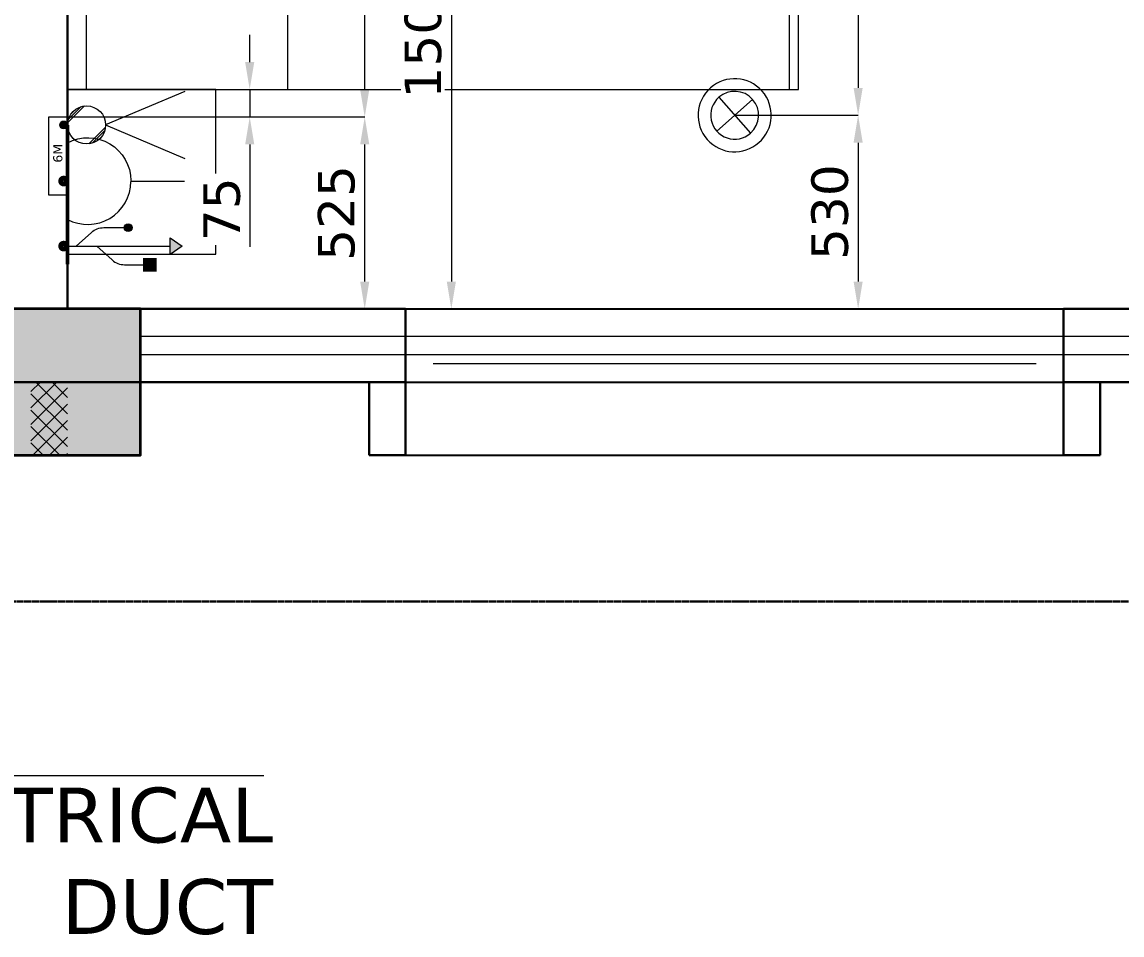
# Model space of a CAD drawing. Header units: millimetres. Extents: x -30632 to 770158, y -190968 to 78143.
# Drawn here: x 53329 to 56338, y -57149 to -54652 of the extents above; entities that cross this region are included whole.
import ezdxf

# ---------------------------------------------------------------- set-up
doc = ezdxf.new("R2010")
doc.units = ezdxf.units.MM
doc.linetypes.add('Hidden', pattern=[3, 2, -1])
doc.layers.get('0').update_dxf_attribs({"color": 8})
doc.layers.get('Defpoints').update_dxf_attribs({"color": 8})
for name, color, linetype, lineweight in [('A-ANNO-LEDR', 8, 'Continuous', 9), ('A-ANNO-TEXT', 8, 'Continuous', 9), ('A-ELEV-0.2', 8, 'Continuous', 25), ('A-FLOR-OTLN-HIDN', 8, 'Hidden', 30), ('A-FURN', 52, 'Continuous', 9), ('A-GLAZ', 8, 'Continuous', 13), ('A-HTCH-1', 10, 'Continuous', 9), ('A-STRU-CONC', 8, 'Continuous', 35), ('A-STRU-CONC-HATH', 8, 'Continuous', 9), ('A-WALL', 8, 'Continuous', 30), ('A-WALL-BRCK', 8, 'Continuous', 30), ('A-WINW', 8, 'Continuous', 15), ('A-XREF', 8, 'Continuous', 13), ('E_MAPLE_BACK BOX', 42, 'Continuous', 0), ('E_MAPLE_LIGHTING', 5, 'Continuous', 0), ('E_MAPLE_POWER', 6, 'Continuous', 0)]:
    doc.layers.add(name, color=color, linetype=linetype, lineweight=lineweight)
doc.styles.get("Standard").update_dxf_attribs({"font": 'verdana.ttf'})
doc.dimstyles.new('DIM-050', dxfattribs={"dimscale": 50, "dimtxt": 2, "dimasz": 1.5, "dimexe": 0, "dimexo": 0, "dimgap": 0.5, "dimtad": 1, "dimdec": 0, "dimzin": 0, "dimdsep": 46, "dimtxsty": 'Standard', "dimblk": 'TAG-DIM-ARROW', "dimcen": 1, "dimclre": 8, "dimclrt": 7, "dimadec": 0, "dimazin": 0, "dimtfac": 1, "dimtdec": 0, "dimtmove": 0, "dimatfit": 3, "dimldrblk": 'TAG-LED-ARROW', "dimfxl": 1, "dimtfill": 1, "dimtolj": 1, "dimtzin": 0, "dimlwd": -1, "dimlwe": 5, "dimarcsym": 0})
doc.dimstyles.new('DIM-75', dxfattribs={"dimscale": 60, "dimtxt": 2, "dimasz": 1.5, "dimexe": 0, "dimexo": 0, "dimgap": 0.5, "dimtad": 1, "dimdec": 0, "dimzin": 0, "dimdsep": 46, "dimtxsty": 'Standard', "dimblk": 'TAG-DIM-ARROW', "dimcen": 1, "dimclre": 8, "dimclrt": 7, "dimadec": 0, "dimazin": 0, "dimtfac": 1, "dimtdec": 0, "dimtmove": 0, "dimatfit": 3, "dimldrblk": 'TAG-LED-ARROW', "dimfxl": 1, "dimtfill": 1, "dimtolj": 1, "dimtzin": 0, "dimlwd": -1, "dimlwe": 5, "dimarcsym": 0})

# ---------------------------------------------------------------- blocks, each defined once
blk = doc.blocks.new('*U39')
at = {"layer": 'A-WINW'}
blk.add_line((75.00000000000023, 100), (1725.000000000004, 100), dxfattribs=at)
blk = doc.blocks.new('TAG-DIM-ARROW')
at = {"lineweight": 20}
blk.add_line((-0.3535533902322641, -0.3535533902322641), (0.3535533902322641, 0.3535533902322641), dxfattribs=at)
for p, q in [((0, -0.499999999490683), (0, 0.499999999490683)), ((-0.9999999989813659, 0), (0, 0))]:
    blk.add_line(p, q)
blk = doc.blocks.new('TAG-LED-ARROW')
blk.add_line((0, 0), (-0.9999999989813659, 0))
blk.add_lwpolyline([(-0.7071067811865478, -0.7071067811865478), (-2.775557561562891e-17, -2.775557561562891e-17), (-0.7071067811865478, 0.7071067811865478), (-0.8838834764827299, 0.5303300858903656), (-2.775557561562891e-17, -2.775557561562891e-17), (-0.8838834764827299, -0.5303300858903656)], close=True)
blk = doc.blocks.new('SECOND floo column')
at = {"layer": 'A-STRU-CONC-HATH'}
h = blk.add_hatch(color=256, dxfattribs=at)
h.dxf.hatch_style = 1
h.paths.add_polyline_path([(9450, 200.0000000465661), (9050, 200.0000000465661), (9050, -200.0000001974404), (9452, -200.0000001974404)])
at = {"layer": 'A-STRU-CONC'}
blk.add_lwpolyline([(9450, 199.9999998025596), (9050, 199.9999998025596), (9050, -200.0000001974404), (9450, -200.0000001974404), (9450, 199.9999998025596)], dxfattribs=at)
blk = doc.blocks.new('FURN-BED-06-5F6I X 6F3I-flat-6-flat-1')
at = {"layer": 'A-FURN'}
for p, q in [((-1974.636363636368, 963.0000000000073), (-1974.636363636353, -836.9999999999927)), ((-602.6868920303677, 963.0000000000073), (-602.6868920303677, -463.686059797561)), ((-50.72727272726479, -836.9999999999854), (-50.72727272727934, 963.0000000000073))]:
    blk.add_line(p, q, dxfattribs=at)
for points in [[(0, 1413.000000000007), (-405.8181818181765, 1413.000000000007), (-405.8181818181765, 963.0000000000073), (0, 963.0000000000073)], [(0, 963.0000000000073), (-2000, 963.0000000000073), (-2000, -836.9999999999927), (0, -836.9999999999854)], [(-976.0008322327922, -836.9999999999927), (-976.0008322327922, -463.686059797561), (-602.6868920303677, -463.686059797561)], [(0, -836.9999999999854), (-405.8181818181765, -836.9999999999927), (-405.8181818181765, -1286.999999999993), (0, -1286.999999999993)]]:
    blk.add_lwpolyline(points, close=True, dxfattribs=at)
for points in [[(-247.9749010589148, 387.7535829539775), (-147.7822911112744, 487.9461934110732, 0.4142135623730951), (-147.7822911112889, 541.7505912158958), (-291.2606852977187, 685.2289849330919, 0.4142135619351969), (-345.0650830623199, 685.2289848928558), (-488.5434772085282, 541.7505907064333, 0.4142135623730951), (-488.5434772085282, 487.9461929016106), (-388.3508672609169, 387.753582953992)], [(-205.7368059021537, 175.802060410686), (-147.7822909983224, 233.7565759526624, 0.4142135615615351), (-147.782291149706, 287.5609736829501), (-291.260685307876, 431.0393672533464, 0.4142135618245931), (-345.0650830623199, 431.0393672029531), (-488.5434772085282, 287.5609730063661, 0.4142135623730951), (-488.5434772085428, 233.7565752015435), (-430.5889624176634, 175.8020604106714)], [(-200.0289552052855, -460.8135539788345), (-147.7822911112744, -408.5668901359168, 0.4142135623730951), (-147.7822911112744, -354.7624923310796), (-291.2606856250059, -211.2840979734247, 0.4142135625889188), (-345.0650834496482, -211.2840979536049), (-488.5434772085282, -354.7624920799935, 0.4142135623730951), (-488.5434772085282, -408.5668898848162), (-436.2968131145171, -460.8135539788345)]]:
    blk.add_lwpolyline(points, format="xyb", dxfattribs=at)
for points in [[(-345.0650830623199, 261.325939740942), (-488.5434771845903, 117.8475456217857, 0.4142135626120727), (-488.5434771666041, 64.04314779500419), (-345.065082809364, -79.43524633123161, 0.4142135623730951), (-291.2606850045267, -79.43524633123161), (-147.7822910713439, 64.04314749733749, 0.4142135621556738), (-147.7822910913092, 117.8475452821876), (-291.2606852324243, 261.3259397158618, 0.4142135626461301)], [(-345.065082809364, -369.5818239266155), (-488.5434771677246, -513.0602183774099, 0.4142135625999332), (-488.5434771868313, -566.8646162030782), (-345.0650830623199, -710.343010012919, 0.414213562492456), (-291.2606852465397, -710.3430100019614), (-147.7822910913092, -566.8646157188341, 0.4142135621556688), (-147.7822910713439, -513.0602179339767), (-291.2606850045122, -369.5818239266155, 0.4142135623730951)]]:
    blk.add_lwpolyline(points, format="xyb", close=True, dxfattribs=at)
blk = doc.blocks.new('TWO WAY SINGLE POLE SWITCH')
at = {"linetype": 'Continuous', "ltscale": 0.25}
h = blk.add_hatch(dxfattribs=at)
h.set_pattern_fill('ANSI31', color=8, scale=4.264949134591897, angle=180, style=0)
h.set_pattern_definition([(135, (-4513790024.333507, 856612218.284361), (9.575083892991866, 9.575083892991874), [])])
h.paths.add_polyline_path([(-130.2764182442734, 130.2748099166056, -1), (130.2732016160553, 130.2748099166056, -0.4142100561115491), (-4.87756697112e-05, 1.3387762e-09, 2.92531144193e-05), (-0.0031678525483585, 1.3387762e-09, -0.4142100561115491)])
at = {"ltscale": 0.25}
blk.add_hatch(color=8, dxfattribs=at).paths.add_polyline_path([(-26.6575404202049, -26.65593204269681, -0.4141964263992321), (-0.0031678525483585, 1.3387762e-09, 5.9855702819e-06), (-4.87756697112e-05, 1.3387762e-09, -0.4141964263992321), (26.6543237721271, -26.65593204269681, -0.9999999999999998)])
at = {"linetype": 'Continuous', "ltscale": 0.25}
for p, q in [((-229.2116044913673, 801.3024524019929), (-0.001608296413905919, 260.5496198431356)), ((-0.001608296413905919, 260.5496198431356), (229.2083878532285, 801.3024524020148))]:
    blk.add_line(p, q, dxfattribs=at)
blk.add_circle((-0.0016083190748759, 130.2748099166056), 130.2748099265334, dxfattribs=at)
at = {"ltscale": 0.25}
blk.add_circle((-0.0016083190748759, -26.65593204269681), 26.65593209119937, dxfattribs=at)
blk = doc.blocks.new('6A 5PIN  UNIVERSAL SWITCHED SOCKET OUTLET')
blk.add_line((-3.77591884e-08, 433.725708341575, 0.000174382711802), (-3.77591884e-08, 800, 0.0003216460697479))
at = {"elevation": 2.8940983011e-06}
for points in [[(-262.0305560251848, 0, -0.5638528864857931), (-2.981579537913553, 433.7241998500637)], [(262.0305559503205, 2.778549e-10, 0.5638528864857931), (2.981579462589373, 433.7241998500668)]]:
    blk.add_lwpolyline(points, format="xyb", dxfattribs=at)
at = {"const_width": 26.66666666666666}
blk.add_lwpolyline([(383.8309589366186, 0), (-383.8309589366078, 0)], dxfattribs=at)
at = {"const_width": 38.39999999992889, "elevation": 1.07215356592e-05}
blk.add_lwpolyline([(-1.9614769e-09, -43.9909336606506, 1), (-1.9614769e-09, -9.342399672643898, 1)], format="xyb", close=True, dxfattribs=at)
blk = doc.blocks.new('USB SHARGER')
at = {"ltscale": 0.25}
blk.add_hatch(color=3, dxfattribs=at).paths.add_polyline_path([(165.9265513774006, 40.0230939805042, 0.4141964263992321), (176.5889228116721, 50.68484439165331, -5.9855702819e-06), (176.5889228098094, 50.68609202245716, 0.4141964263992321), (165.92654860951, 61.34783965791576, 0.9999999999999998)])
at = {"linetype": 'Continuous', "ltscale": 0.25}
h = blk.add_hatch(color=3, dxfattribs=at)
h.dxf.hatch_style = 1
h.paths.add_polyline_path([(280.4321536235511, -23.18546682153828), (280.4321536300705, 23.18546682083979), (313.5981653919444, -2.328306436538696e-10)])
h = blk.add_hatch(color=3, dxfattribs=at)
h.dxf.hatch_style = 1
h.paths.add_polyline_path([(211.7641771538183, -36.93546682130545), (211.7641771556809, -64.43546682130545), (239.264177155681, -64.43546682153827), (239.2641771547496, -36.9354668216547)])
at = {"const_width": 10.66666666666668}
blk.add_lwpolyline([(6.5378844738e-06, 50.38962949509732), (-6.5080821514e-06, -50.12111886451022)], dxfattribs=at)
at = {"linetype": 'Continuous', "ltscale": 0.25, "elevation": -2.7856182448e-06}
for points in [[(24.05632629711181, -2.328306e-10), (65.99456347431989, 37.81783321150579, -0.1855312318196531), (99.47869951371105, 50.68546682153828), (155.2641771556809, 50.68546682130545)], [(80.55632629618049, 1.164153e-10), (122.4945634724572, -37.81783321092371, 0.1855312317955031), (155.9786995118484, -50.68546682142187), (211.7641771566123, -50.68546682118904)]]:
    blk.add_lwpolyline(points, format="xyb", dxfattribs=at)
at = {"const_width": 15.35999999997158, "elevation": 4.2886142626e-06}
blk.add_lwpolyline([(-17.59637345094233, 0.1342575983144343, -1), (-3.7369598550722, 0.1342557991156354, -1)], format="xyb", close=True, dxfattribs=at)
at = {"linetype": 'Continuous', "ltscale": 0.25, "elevation": -2.7856182448e-06}
blk.add_lwpolyline([(-6.928406142629683, 1.164153e-10), (280.4321536263451, -2.328306e-10)], dxfattribs=at)
at = {"color": 3, "linetype": 'Continuous', "ltscale": 0.25, "elevation": -2.7856182448e-06}
blk.add_lwpolyline([(313.5981653919444, -2.328306e-10), (280.4321536235511, -23.18546682153828), (280.4321536300705, 23.18546682083979), (313.5981653928757, -3.49246e-10)], dxfattribs=at)
at = {"color": 3, "linetype": 'Continuous', "ltscale": 0.25, "const_width": 10.00000000000001, "elevation": -2.7856182448e-06}
blk.add_lwpolyline([(211.7641771538183, -36.93546682130545), (239.2641771547496, -36.9354668216547), (239.264177155681, -64.43546682153827), (211.7641771556809, -64.43546682130545)], close=True, dxfattribs=at)
at = {"color": 3, "ltscale": 0.25}
blk.add_circle((165.9265499943867, 50.68546682130545, -2.7856182448e-06), 10.66237283647976, dxfattribs=at)
blk = doc.blocks.new('6M BOX')
at = {"linetype": 'Continuous'}
blk.add_lwpolyline([(-0.0004454974769175, 51.00017344769547), (-0.0004454974769175, 0.000173447695488), (-214.2004454974769, 0.000173447695488), (-214.2004454974769, 51.00017344769547)], close=True, dxfattribs=at)
at = {"linetype": 'Continuous', "insert": (-125.0454200987988, 39.08866389027571), "char_height": 25, "width": 34.47151738109642, "attachment_point": 1}
blk.add_mtext('6M', dxfattribs=at)
blk = doc.blocks.new('*D311')
at = {"layer": 'A-HTCH-1', "color": 7}
for p, q in [((53952.21538395603, -54762.027378361), (53952.21538395603, -54687.027378361)), ((53952.21538395603, -54837.027378361), (53952.21538395603, -54912.02737836098)), ((53952.21538395603, -54987.02737836098), (53952.21538395603, -55266.82925881766))]:
    blk.add_line(p, q, dxfattribs=at)
at = {"layer": 'A-HTCH-1', "color": 7, "lineweight": 5}
for p, q in [((53453.7986893484, -54837.027378361), (53952.21538395603, -54837.027378361)), ((53453.79864315505, -54912.02737836098), (53952.21538395603, -54912.02737836098))]:
    blk.add_line(p, q, dxfattribs=at)
at = {"layer": 'A-HTCH-1', "color": 7}
for points in [[(53939.71538395603, -54762.027378361), (53964.71538395603, -54762.027378361), (53952.21538395603, -54837.027378361)], [(53964.71538395603, -54987.02737836098), (53939.71538395603, -54987.02737836098), (53952.21538395603, -54912.02737836098)]]:
    blk.add_solid(points, dxfattribs=at)
at = {"layer": 'Defpoints', "color": 0}
for p in [(53453.7986893484, -54837.027378361), (53453.79864315505, -54912.02737836098), (53952.21538395603, -54912.02737836098)]:
    blk.add_point(p, dxfattribs=at)
at = {"layer": 'A-HTCH-1', "color": 7, "insert": (53876.17441686402, -55164.42831858932), "char_height": 100, "attachment_point": 5, "rotation": 90, "bg_fill": 3, "box_fill_scale": 1.1, "bg_fill_color": 257, "bg_fill_transparency": 0}
blk.add_mtext('\\A1;75', dxfattribs=at)
blk = doc.blocks.new('*D324')
at = {"layer": 'A-HTCH-1', "color": 7, "lineweight": 5}
for p, q in [((53458.53978116634, -54912.02737836098), (54266.77778240479, -54912.02737836098)), ((53453.7986893484, -55437.027378361), (54266.77778240479, -55437.027378361))]:
    blk.add_line(p, q, dxfattribs=at)
at = {"layer": 'A-HTCH-1', "color": 7}
blk.add_line((54266.77778240479, -55362.027378361), (54266.77778240479, -54987.02737836098), dxfattribs=at)
for points in [[(54279.27778240479, -54987.02737836098), (54254.27778240479, -54987.02737836098), (54266.77778240479, -54912.02737836098)], [(54254.27778240479, -55362.027378361), (54279.27778240479, -55362.027378361), (54266.77778240479, -55437.027378361)]]:
    blk.add_solid(points, dxfattribs=at)
at = {"layer": 'Defpoints', "color": 0}
for p in [(53458.53978116634, -54912.02737836098), (54266.77778240479, -54912.02737836098), (53453.7986893484, -55437.027378361)]:
    blk.add_point(p, dxfattribs=at)
at = {"layer": 'A-HTCH-1', "color": 7, "insert": (54189.69584822077, -55174.52737836099), "char_height": 100, "attachment_point": 5, "rotation": 90, "bg_fill": 3, "box_fill_scale": 1.1, "bg_fill_color": 257, "bg_fill_transparency": 0}
blk.add_mtext('\\A1;525', dxfattribs=at)
blk = doc.blocks.new('*D325')
at = {"layer": 'A-HTCH-1', "color": 7, "lineweight": 5}
for p, q in [((53452.9362550036, -52962.02766033314), (54266.77778240479, -52962.02766033314)), ((53458.53978116634, -54912.02737836098), (54266.77778240479, -54912.02737836098))]:
    blk.add_line(p, q, dxfattribs=at)
at = {"layer": 'A-HTCH-1', "color": 7}
blk.add_line((54266.77778240479, -54837.02737836098), (54266.77778240479, -53037.02766033314), dxfattribs=at)
for points in [[(54279.27778240479, -53037.02766033314), (54254.27778240479, -53037.02766033314), (54266.77778240479, -52962.02766033314)], [(54254.27778240479, -54837.02737836098), (54279.27778240479, -54837.02737836098), (54266.77778240479, -54912.02737836098)]]:
    blk.add_solid(points, dxfattribs=at)
at = {"layer": 'Defpoints', "color": 0}
for p in [(53452.9362550036, -52962.02766033314), (54266.77778240479, -52962.02766033314), (53458.53978116634, -54912.02737836098)]:
    blk.add_point(p, dxfattribs=at)
at = {"layer": 'A-HTCH-1', "color": 7, "insert": (54189.72942780438, -53937.02751934706), "char_height": 100, "attachment_point": 5, "rotation": 90, "bg_fill": 3, "box_fill_scale": 1.1, "bg_fill_color": 257, "bg_fill_transparency": 0}
blk.add_mtext('\\A1;1950', dxfattribs=at)
blk = doc.blocks.new('*D332')
at = {"layer": 'A-HTCH-1', "color": 7, "lineweight": 5}
for p, q in [((53453.7986893484, -53937.027378361), (54503.7986893484, -53937.027378361)), ((53453.7986893484, -55437.027378361), (54503.7986893484, -55437.027378361))]:
    blk.add_line(p, q, dxfattribs=at)
at = {"layer": 'A-HTCH-1', "color": 7}
blk.add_line((54503.7986893484, -54012.027378361), (54503.7986893484, -55362.027378361), dxfattribs=at)
for points in [[(54516.2986893484, -54012.027378361), (54491.2986893484, -54012.027378361), (54503.7986893484, -53937.027378361)], [(54491.2986893484, -55362.027378361), (54516.2986893484, -55362.027378361), (54503.7986893484, -55437.027378361)]]:
    blk.add_solid(points, dxfattribs=at)
at = {"layer": 'Defpoints', "color": 0}
for p in [(53453.7986893484, -53937.027378361), (53453.7986893484, -55437.027378361), (54503.7986893484, -55437.027378361)]:
    blk.add_point(p, dxfattribs=at)
at = {"layer": 'A-HTCH-1', "color": 7, "insert": (54426.750334748, -54687.027378361), "char_height": 100, "attachment_point": 5, "rotation": 90, "bg_fill": 3, "box_fill_scale": 1.1, "bg_fill_color": 257, "bg_fill_transparency": 0}
blk.add_mtext('\\A1;1500', dxfattribs=at)
blk = doc.blocks.new('CEILING MOUNTED LIGHT POINT')
at = {"color": 0}
blk.add_lwpolyline([(82.3607977597203, 82.36051955918445, -1), (-82.36079776093902, -82.36051956040681, -1), (82.36079775971665, 82.36051955918445, -1)], format="xyb", dxfattribs=at)
blk.add_lwpolyline([(53.93549580549371, 53.93531362071008, -1), (-53.93549580548643, -53.9353136207028, -1)], format="xyb", close=True, dxfattribs=at)
for points in [[(53.93549580549371, 53.93531362071008), (-53.93549580548643, -53.9353136207028)], [(53.93531360843917, -53.93549579567116), (-53.93531361027271, 53.93549579505998)]]:
    blk.add_lwpolyline(points, dxfattribs=at)
blk = doc.blocks.new('*D369')
at = {"layer": 'A-HTCH-1', "color": 7, "lineweight": 5}
for p, q in [((55278.79868606619, -53937.027378361), (55616.60828744568, -53937.027378361)), ((55278.79868769208, -54907.33987869207), (55616.60828744568, -54907.33987869207))]:
    blk.add_line(p, q, dxfattribs=at)
at = {"layer": 'A-HTCH-1', "color": 7}
blk.add_line((55616.60828744568, -54012.027378361), (55616.60828744568, -54832.33987869207), dxfattribs=at)
for points in [[(55629.10828744568, -54012.027378361), (55604.10828744568, -54012.027378361), (55616.60828744568, -53937.027378361)], [(55604.10828744568, -54832.33987869207), (55629.10828744568, -54832.33987869207), (55616.60828744568, -54907.33987869207)]]:
    blk.add_solid(points, dxfattribs=at)
at = {"layer": 'Defpoints', "color": 0}
for p in [(55278.79868606619, -53937.027378361), (55278.79868769208, -54907.33987869207), (55616.60828744568, -54907.33987869207)]:
    blk.add_point(p, dxfattribs=at)
at = {"layer": 'A-HTCH-1', "color": 7, "insert": (55539.55993284527, -54422.18362852653), "char_height": 100, "attachment_point": 5, "rotation": 90, "bg_fill": 3, "box_fill_scale": 1.1, "bg_fill_color": 257, "bg_fill_transparency": 0}
blk.add_mtext('\\A1;970', dxfattribs=at)
blk = doc.blocks.new('*D370')
at = {"layer": 'A-HTCH-1', "color": 7, "lineweight": 5}
for p, q in [((55278.79868769181, -54907.33987869231), (55616.60828744568, -54907.33987869231)), ((55278.7986893484, -55437.027378361), (55616.60828744568, -55437.027378361))]:
    blk.add_line(p, q, dxfattribs=at)
at = {"layer": 'A-HTCH-1', "color": 7}
blk.add_line((55616.60828744568, -54982.33987869231), (55616.60828744568, -55362.027378361), dxfattribs=at)
for points in [[(55629.10828744568, -54982.33987869231), (55604.10828744568, -54982.33987869231), (55616.60828744568, -54907.33987869231)], [(55604.10828744568, -55362.027378361), (55629.10828744568, -55362.027378361), (55616.60828744568, -55437.027378361)]]:
    blk.add_solid(points, dxfattribs=at)
at = {"layer": 'Defpoints', "color": 0}
for p in [(55278.79868769181, -54907.33987869231), (55278.7986893484, -55437.027378361), (55616.60828744568, -55437.027378361)]:
    blk.add_point(p, dxfattribs=at)
at = {"layer": 'A-HTCH-1', "color": 7, "insert": (55539.52635326166, -55172.18362852665), "char_height": 100, "attachment_point": 5, "rotation": 90, "bg_fill": 3, "box_fill_scale": 1.1, "bg_fill_color": 257, "bg_fill_transparency": 0}
blk.add_mtext('\\A1;530', dxfattribs=at)
blk = doc.blocks.new('2ND ARC')
at = {"layer": 'A-STRU-CONC-HATH'}
h = blk.add_hatch(dxfattribs=at)
h.set_pattern_fill('ANSI37', color=256, scale=10)
h.set_pattern_definition([(45, (-13462.23877316806, -1425), (-22.45064030267289, 22.45064030267289), []), (135, (-13462.23877316806, -1425), (-22.45064030267288, -22.45064030267288), [])])
h.paths.add_polyline_path([(-9050.000000059605, 0), (-8950.000000059605, 0), (-8950.000000059605, 200), (-9050.000000059605, 200)])
at = {"layer": 'A-ELEV-0.2'}
for p, q in [((-8025.000000059605, 400), (-6225.000000059605, 400)), ((-8025.000000059605, 200), (-6225.000000059605, 200)), ((-8025.000000059605, 0), (-6225.000000059605, 0))]:
    blk.add_line(p, q, dxfattribs=at)
at = {"layer": 'A-FLOR-OTLN-HIDN'}
blk.add_lwpolyline([(-12375.0000000596, -2.328306436538696e-08), (-12375.0000000596, -400.0000000232831), (-5300.000000059605, -400.0000000232831), (-5300.000000059605, -4.880130290985107e-07)], dxfattribs=at)
at = {"layer": 'A-GLAZ'}
for p, q in [((-5300.000000059605, 325), (-8750.000000059605, 325)), ((-5300.000000059605, 275), (-8750.000000059605, 275))]:
    blk.add_line(p, q, dxfattribs=at)
at = {"layer": 'A-WALL-BRCK'}
for p, q in [((-8950.000000059605, 400), (-8950.000000059605, 4775)), ((-8025.000000059605, 400), (-8950.000000059605, 400)), ((-8025.000000059605, 400), (-8025.000000059605, 0)), ((-5300.000000059605, 400), (-6225.000000059605, 400)), ((-6225.000000059605, 400), (-6225.000000059605, 0)), ((-9700.00000011921, 200), (-8025.000000059605, 200)), ((-8125.000000059605, 200), (-8125.000000059605, 0)), ((-5300.000000059605, 200), (-6225.000000059605, 200)), ((-6125.000000059605, 200), (-6125.000000059605, 0)), ((-8125.000000059605, 0), (-8025.000000059605, 0)), ((-6225.000000059605, 0), (-6125.000000059605, 0))]:
    blk.add_line(p, q, dxfattribs=at)
at = {"layer": 'A-FURN', "rotation": 180}
blk.add_blockref('FURN-BED-06-5F6I X 6F3I-flat-6-flat-1', (-8950.000000059605, 1963.000000000007), dxfattribs=at)
at = {"layer": 'A-WINW', "rotation": 180}
blk.add_blockref('*U39', (-6225.000000059605, 350), dxfattribs=at)
at = {"layer": 'A-XREF'}
blk.add_blockref('SECOND floo column', (-18200.0000000596, 200.0000001974404), dxfattribs=at)
at = {"layer": 'A-ANNO-TEXT', "insert": (-8387.299134049448, -908.9009981105191), "char_height": 150, "attachment_point": 3}
blk.add_mtext_dynamic_manual_height_columns('\\pxt3.75,13;ELECTRICAL DUCT', width=1603.809905677976, gutter_width=2500, heights=[-408.5627938213566], dxfattribs=at)
at = {"layer": 'A-ANNO-LEDR'}
blk.add_leader([(-9702.156147959176, 52.18187425434007), (-9704.156147959176, -875.7377262561349), (-8413.058373325388, -875.7377262561349)], dimstyle='DIM-75', dxfattribs=at)

msp = doc.modelspace()

# ---------------------------------------------------------------- block references
at = {"layer": 'A-WALL'}
msp.add_blockref('2ND ARC', (62403.79868940801, -55837.027378361), dxfattribs=at)
at = {"layer": 'E_MAPLE_BACK BOX', "linetype": 'Continuous', "lineweight": 30, "rotation": 89.99984103376947}
msp.add_blockref('6M BOX', (53453.79897264953, -54912.02693286444), dxfattribs=at)
at = {"layer": 'E_MAPLE_LIGHTING'}
for name, p, xscale, yscale, zscale, rotation in [('CEILING MOUNTED LIGHT POINT', (55278.79868769131, -54907.33987869175, -0.000152415711992525), -0.8585492062467285, 0.858549206246727, 0.858549206246723, 356.4848700710373), ('TWO WAY SINGLE POLE SWITCH', (53453.79862977868, -54933.74537113094, 1.565487471639842e-06), 0.4000000000000007, 0.4000000000000007, 0.4000000000000007, 269.9999925632834)]:
    msp.add_blockref(name, p, dxfattribs=dict(at, xscale=xscale, yscale=yscale, zscale=zscale, rotation=rotation))
at = {"layer": 'E_MAPLE_POWER', "xscale": -0.4000000000000017, "yscale": 0.4000000000000017, "zscale": 0.4000000000000017, "rotation": 270.0000074366993}
msp.add_blockref('6A 5PIN  UNIVERSAL SWITCHED SOCKET OUTLET', (53453.79864970643, -55087.27775470558, 1.565487471639842e-06), dxfattribs=at)
at = {"layer": 'E_MAPLE_POWER'}
msp.add_blockref('USB SHARGER', (53453.79869588629, -55265.28974799283, -1.565487471639842e-06), dxfattribs=at)

# ---------------------------------------------------------------- next in the draw order: dimensions: what is measured, and where the dimension line sits
at = {"layer": 'A-HTCH-1', "color": 0}
for base, p1, p2, picture, middle in [((55616.60828744568, -54907.33987869207), (55278.79868606619, -53937.027378361), (55278.79868769208, -54907.33987869207, -0.000152415711992525), '*D369', (55539.55993284527, -54422.18362852653)), ((53952.21538395603, -54912.02737836098), (53453.7986893484, -54837.027378361), (53453.79864315505, -54912.02737836098, 1.213957786037189e-06), '*D311', (53876.17441686402, -55164.42831858932))]:
    dim = msp.add_linear_dim(base=base, p1=p1, p2=p2, angle=90, dimstyle='DIM-050', override={"dimclrd": 7, "dimclre": 7, "dimtfill": 1, "dimtfillclr": 0}, dxfattribs=at)
    dim.commit()
    dim.dimension.update_dxf_attribs({"geometry": picture, "text_midpoint": middle})

# ---------------------------------------------------------------- next in the draw order: dimensions: what is measured, and where the dimension line sits
for base, p1, p2, picture, middle in [((54266.77778240479, -54912.02737836098), (53453.7986893484, -55437.027378361), (53458.53978116634, -54912.02737836098), '*D324', (54189.69584822077, -55174.52737836099)), ((55616.60828744568, -55437.027378361), (55278.79868769181, -54907.33987869231, -0.000152415711992525), (55278.7986893484, -55437.027378361), '*D370', (55539.52635326166, -55172.18362852665))]:
    dim = msp.add_linear_dim(base=base, p1=p1, p2=p2, angle=90, dimstyle='DIM-050', override={"dimclrd": 7, "dimclre": 7, "dimtfill": 1, "dimtfillclr": 0}, dxfattribs=at)
    dim.commit()
    dim.dimension.update_dxf_attribs({"geometry": picture, "text_midpoint": middle})

# ---------------------------------------------------------------- next in the draw order: dimensions: what is measured, and where the dimension line sits
dim = msp.add_linear_dim(base=(54266.77778240479, -52962.02766033314), p1=(53458.53978116634, -54912.02737836098), p2=(53452.9362550036, -52962.02766033314), angle=90, dimstyle='DIM-050', override={"dimclrd": 7, "dimclre": 7, "dimtfill": 1, "dimtfillclr": 0}, dxfattribs=at)
dim.commit()
dim.dimension.update_dxf_attribs({"geometry": '*D325', "text_midpoint": (54189.72942780438, -53937.02751934706)})

# ---------------------------------------------------------------- next in the draw order: dimensions: what is measured, and where the dimension line sits
dim = msp.add_linear_dim(base=(54503.7986893484, -55437.027378361), p1=(53453.7986893484, -53937.027378361), p2=(53453.7986893484, -55437.027378361), angle=90, dimstyle='DIM-050', override={"dimclrd": 7, "dimclre": 7, "dimtfill": 1, "dimtfillclr": 0}, dxfattribs=at)
dim.commit()
dim.dimension.update_dxf_attribs({"geometry": '*D332', "text_midpoint": (54426.750334748, -54687.027378361)})

doc.saveas('drawing.dxf')
